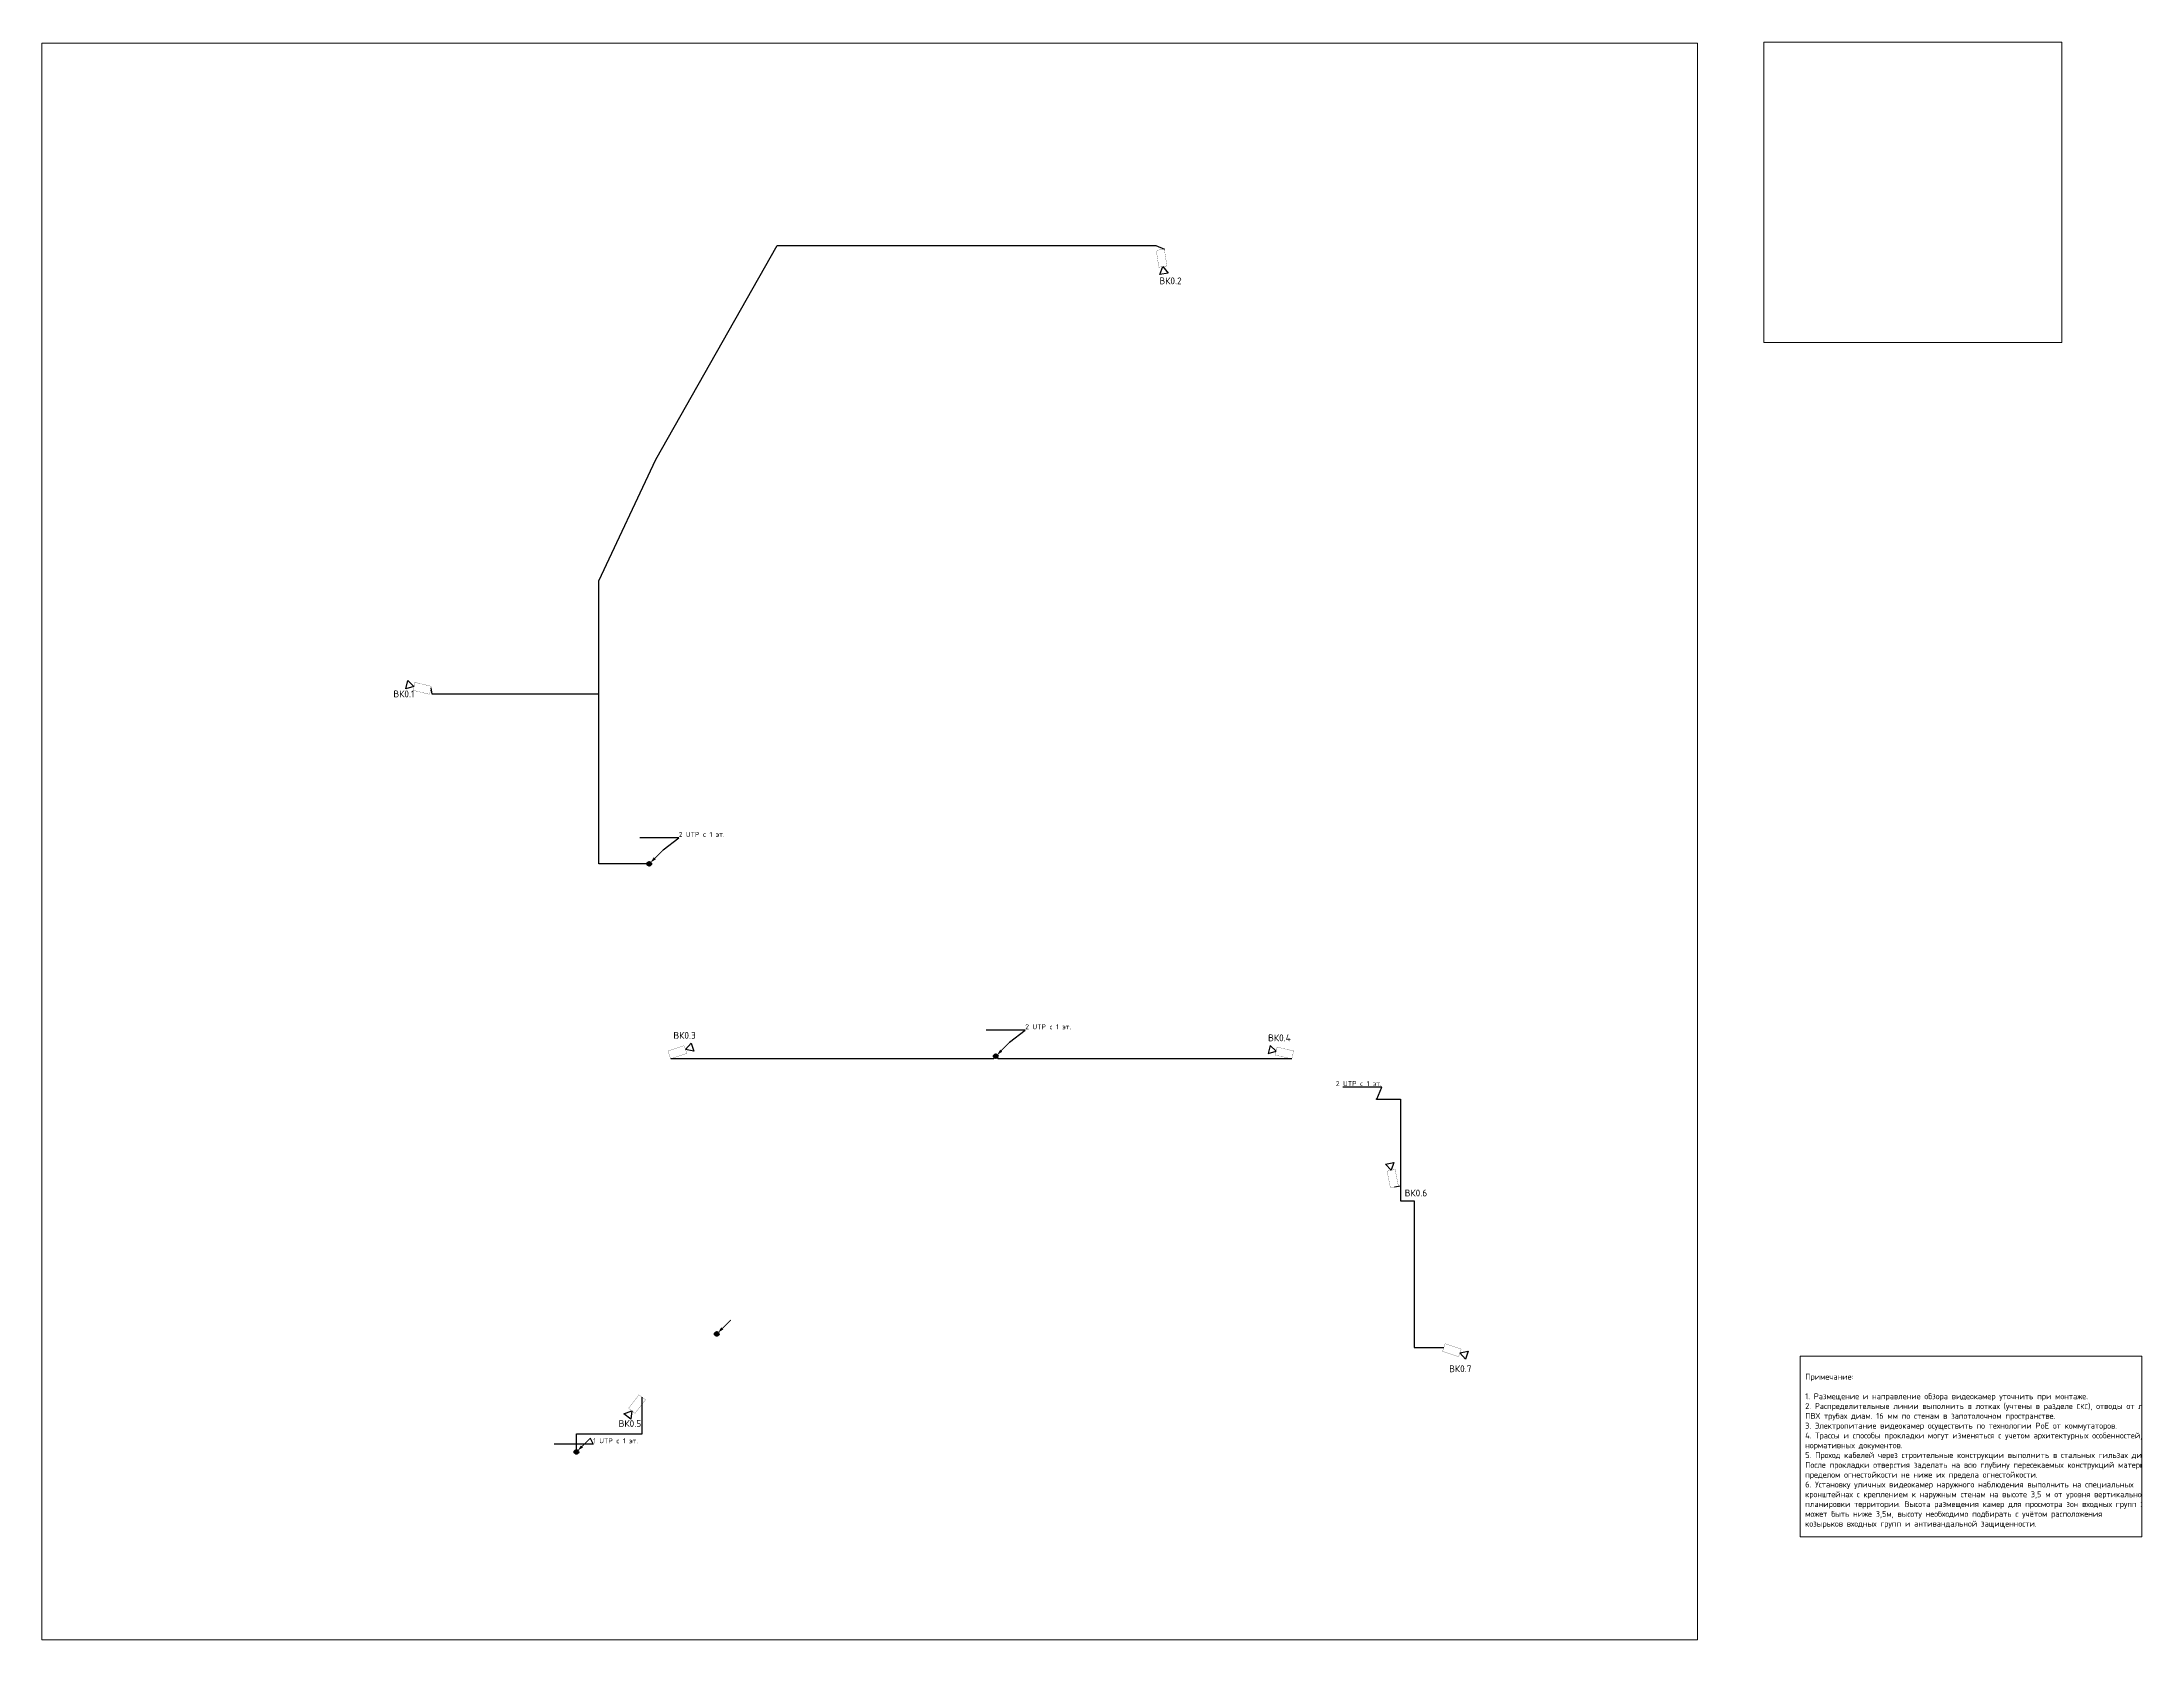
# Paper-space layout 'П0' of a CAD drawing. Header units: millimetres. Extents: x 106 to 1178, y 16 to 832.
# The model-space entities are those that its viewports show. They can reach past a viewport. Long polylines and large blocks are cut down to what shows.
import ezdxf
from ezdxf import colors
from ezdxf.entities.mleader import LeaderData, LeaderLine
from ezdxf.math import Vec2, Vec3

# ---------------------------------------------------------------- set-up
doc = ezdxf.new("R2010")
doc.units = ezdxf.units.MM
doc.layers.add('_СОТ', color=7, linetype='Continuous')
doc.layers.add('СОТ_Кабель_UTP', color=5, linetype='Continuous')
for name, color, linetype, lineweight in [('СС_СКК_Лоток', 151, 'Рабочее в лотке -П-П-', 30), ('ТСОН текст', 7, 'Continuous', 9), ('шкаф СКС', 94, 'Continuous', 50)]:
    doc.layers.add(name, color=color, linetype=linetype, lineweight=lineweight)
doc.styles.add('KOSTY_STYLE', font='isocpeur.ttf')
doc.linetypes.add('Рабочее в лотке -П-П-', pattern='A,5,[130,ltypeshp.shx,S=0.5,R=0,X=1,Y=0],1,[130,ltypeshp.shx,S=0.75,R=90,X=0.75,Y=0.5],1,[130,ltypeshp.shx,S=0.5,R=0,X=0.5,Y=0],3.25', length=10.25)

# ---------------------------------------------------------------- blocks, each defined once
blk = doc.blocks.new('*U50')
at = {"color": 0}
blk.add_lwpolyline([(0.7, 0.7, 0, 1.5, 0), (2.8, 2.8, 2, 2, 0)], format="xyseb", dxfattribs=at)
at = {"color": 0, "const_width": 0.5}
blk.add_lwpolyline([(2.8, 2.8), (7.1, 7.1)], dxfattribs=at)
at = {"color": 0, "lineweight": 50, "ltscale": 100}
for radius in [1, 0.5]:
    blk.add_circle((0, 0), radius, dxfattribs=at)
blk = doc.blocks.new('камера внутренняя')
at = {"color": 0}
blk.add_wipeout([(1951939, -2424562), (1952808, -2424562), (1952808, -2424771), (1953178, -2424557), (1953178, -2424989), (1952808, -2424771), (1952808, -2424979), (1951939, -2424979)], dxfattribs=at)
at = {"layer": 'шкаф СКС', "color": 0, "lineweight": 25}
for p, q in [((1952808, -2424771), (1953178, -2424557)), ((1953178, -2424989), (1952808, -2424771)), ((1953178, -2424557), (1953178, -2424989))]:
    blk.add_line(p, q, dxfattribs=at)
at = {"layer": 'шкаф СКС', "color": 0, "lineweight": 25, "const_width": 10.8}
blk.add_lwpolyline([(1951939, -2424562), (1952808, -2424562), (1952808, -2424979), (1951939, -2424979), (1951939, -2424562)], dxfattribs=at)
blk = doc.blocks.new('_None')
blk = doc.blocks.new('_Small')
at = {"color": 0, "linetype": 'ByBlock', "lineweight": -2}
blk.add_circle((0, 0), 0.25, dxfattribs=at)

msp = doc.modelspace()

# ---------------------------------------------------------------- block references
at = {"layer": '_СОТ', "color": 6, "lineweight": 30}
for p, rotation in [((2312794.189, 2319692.426, 0), 278.6731710680426), ((1501769.203, -2812941.536, 0), 166.4380097411366), ((-2431008.946, 1670302.034, 0), 18.35005170320659), ((-1777584.604, -2408993.192, 0), 101.1957883836458), ((-856063.724, 2887626.764), 341.4793922759999), ((3295676.02, 36084.34), 232.4585117932354)]:
    msp.add_blockref('камера внутренняя', p, dxfattribs=dict(at, rotation=rotation))
at = {"layer": '_СОТ', "color": 6, "lineweight": 30, "xscale": -1, "rotation": 346.926577508292}
msp.add_blockref('камера внутренняя', (2666686.32, 1903734.153, 0), dxfattribs=at)
at = {"layer": 'СС_СКК_Лоток', "color": 5, "xscale": 100, "yscale": 100, "zscale": 100}
for p in [(184021.054, -6910.043), (201703.121, -16724.758), (180305.054, -36918.443)]:
    msp.add_blockref('*U50', p, dxfattribs=at)
at = {"layer": 'СС_СКК_Лоток', "color": 8, "xscale": 100, "yscale": 100, "zscale": 100}
msp.add_blockref('*U50', (187465.744, -30897.896), dxfattribs=at)

# ---------------------------------------------------------------- texts
at = {"layer": 'ТСОН текст', "lineweight": 0, "insert": (154149.479, -55863.169), "char_height": 300, "width": 17257.07482, "attachment_point": 4, "style": 'KOSTY_STYLE'}
msp.add_mtext('Примечание:\\P{\\L\\P}1. Размещение и направление обзора видеокамер уточнить при монтаже. \\P\\pxt47.573;2. Распределительные линии выполнить в лотках (учтены в разделе {\\H0.83333x;СКС}), отводы от лотков в ПВХ трубах диам. 16 мм по стенам в запотолочном пространстве. \\P3. Электропитание видеокамер осуществить по технологии PoE от коммутаторов.\\P4. Трассы и способы прокладки могут изменяться с учетом архитектурных особенностей, с учетом нормативных документов.\\P\\ptz;5. Проход кабелей через строительные конструкции выполнить в стальных гильзах диам. 20 мм. \\PПосле прокладки отверстия заделать на всю глубину пересекаемых конструкций материалом с пределом огнестойкости не ниже их предела огнестойкости.\\P6. Установку уличных видеокамер наружного наблюдения выполнить на специальных кронштейнах с креплением к наружным стенам на высоте 3,5 м от уровня вертикальной планировки территории. Высота размещения камер для просмотра зон входных групп здания может быть ниже 3,5м, высоту необходимо подбирать с учётом расположения\\Pкозырьков входных групп и антивандальной защищенности.', dxfattribs=at)

# ---------------------------------------------------------------- leaders
at = {"layer": '_СОТ'}
ml = msp.add_multileader_mtext('Standard', dxfattribs=at)
ml.set_content('2 UTP c 1 эт.', color=256, style='KOSTY_STYLE')
ml.set_leader_properties()
ml.set_arrow_properties(name='NONE')
ml.build(insert=Vec2(0, 0))
ml.multileader.update_dxf_attribs({"has_dogleg": 0, "text_left_attachment_type": 6, "text_right_attachment_type": 6, "dogleg_length": 100, "arrow_head_size": 100})
ctx = ml.context
ctx.base_point, ctx.char_height, ctx.arrow_head_size, ctx.landing_gap_size, ctx.plane_origin = Vec3(185526.756, -5586.108, 0), 250, 100, 0, Vec3(187772.618, -7021.511, 0)
ctx.left_attachment, ctx.right_attachment = 6, 6
notes = []
notes.append((ctx, [(1, (1, 1, 0), (185426.756, -5586.108, 0), (1, 0), 100, [(0, [(184728.161, -6202.936, 0)], 0, [])])]))
ctx.mtext.insert, ctx.mtext.width, ctx.mtext.flow_direction = Vec3(185526.756, -5286.108, 0), 4343.14582, 5
ml = msp.add_multileader_mtext('Standard', dxfattribs=at)
ml.set_content('2 UTP c 1 эт.', color=256, style='KOSTY_STYLE')
ml.set_leader_properties()
ml.set_arrow_properties(name='NONE')
ml.build(insert=Vec2(0, 0))
ml.multileader.update_dxf_attribs({"has_dogleg": 0, "text_left_attachment_type": 6, "text_right_attachment_type": 6, "dogleg_length": 100, "arrow_head_size": 100})
ctx = ml.context
ctx.base_point, ctx.char_height, ctx.arrow_head_size, ctx.landing_gap_size, ctx.plane_origin = Vec3(203208.823, -15400.823), 250, 100, 0, Vec3(205454.685, -16836.226)
ctx.left_attachment, ctx.right_attachment = 6, 6
notes.append((ctx, [(1, (1, 1, 0), (203108.823, -15400.823), (1, 0), 100, [(0, [(202410.228, -16017.652)], 0, [])])]))
ctx.mtext.insert, ctx.mtext.width, ctx.mtext.flow_direction = Vec3(203208.823, -15100.823), 4343.14582, 5
ml = msp.add_multileader_mtext('Standard', dxfattribs=at)
ml.set_content('2 UTP c 1 эт.', color=256, style='KOSTY_STYLE')
ml.set_leader_properties()
ml.set_arrow_properties(name='SMALL')
ml.build(insert=Vec2(0, 0))
ml.multileader.update_dxf_attribs({"has_dogleg": 0, "text_left_attachment_type": 6, "text_right_attachment_type": 6, "dogleg_length": 100, "arrow_head_size": 100})
ctx = ml.context
ctx.base_point, ctx.char_height, ctx.arrow_head_size, ctx.landing_gap_size, ctx.plane_origin = Vec3(219323.519, -18297.926), 250, 100, 0, Vec3(224199.694, -19733.329)
ctx.left_attachment, ctx.right_attachment, ctx.text_align_type = 6, 6, 2
notes.append((ctx, [(0, (1, 1, 0), (221498.519, -18297.926), (-1, 0), 100, [(0, [(221155.237, -18914.754)], 0, [])])]))
ctx.mtext.insert, ctx.mtext.width, ctx.mtext.alignment, ctx.mtext.flow_direction = Vec3(221398.519, -17997.926), 4343.14582, 3, 5
ml = msp.add_multileader_mtext('Standard', dxfattribs=at)
ml.set_content('1 UTP c 1 эт.', color=256, style='KOSTY_STYLE')
ml.set_leader_properties()
ml.set_arrow_properties(name='NONE')
ml.build(insert=Vec2(0, 0))
ml.multileader.update_dxf_attribs({"has_dogleg": 0, "text_left_attachment_type": 6, "text_right_attachment_type": 6, "dogleg_length": 100, "arrow_head_size": 100})
ctx = ml.context
ctx.base_point, ctx.char_height, ctx.arrow_head_size, ctx.landing_gap_size, ctx.plane_origin = Vec3(181155.939, -36526.149), 250, 100, 0, Vec3(184056.618, -37029.911)
ctx.left_attachment, ctx.right_attachment = 6, 6
notes.append((ctx, [(1, (1, 1, 0), (181055.939, -36526.149), (1, 0), 100, [(0, [(181012.161, -36211.337)], 0, [])])]))
ctx.mtext.insert, ctx.mtext.width, ctx.mtext.flow_direction = Vec3(181155.939, -36226.149), 4343.14582, 5
for ctx, leaders in notes:
    for number, flags, end, landing, length, lines in leaders:
        leader = LeaderData()
        leader.index, (leader.has_last_leader_line, leader.has_dogleg_vector, leader.attachment_direction) = number, flags
        leader.last_leader_point, leader.dogleg_vector, leader.dogleg_length = Vec3(end), Vec3(landing), length
        for number, points, colour, breaks in lines:
            line = LeaderLine()
            line.index, line.vertices, line.color, line.breaks = number, Vec3.list(points), colors.encode_raw_color(colour), breaks
            leader.lines.append(line)
        ctx.leaders.append(leader)

# ---------------------------------------------------------------- next in the draw order: linework, layer by layer
at = {"layer": 'СОТ_Кабель_UTP', "ltscale": 100}
for points in [[(184021.054, -6910.043), (181449.872, -6910.043), (181449.872, 7526.557), (184349.993, 13726.557), (190549.993, 24640.793), (209876.323, 24640.793), (210306.231, 24455.738)], [(184021.054, -6910.043), (181449.872, -6910.043), (181449.872, 1745.128), (172949.993, 1745.128), (172889.379, 2070.079)], [(185124.086, -16851.397), (201603.121, -16851.397), (201703.121, -16724.758)], [(201703.121, -16724.758), (201803.121, -16851.397), (216810.719, -16851.397)], [(221155.237, -18914.754), (222353.978, -18914.754), (222353.978, -23361.44), (222048.346, -23401.905)], [(221155.237, -18914.754), (222353.978, -18914.754), (222353.978, -24113.055), (223059.74, -24113.055), (223059.74, -31588.675), (224565.233, -31588.675)], [(180305.054, -36918.443), (180305.054, -35995.273), (183659.425, -35995.273), (183659.425, -34132.712)]]:
    msp.add_lwpolyline(points, dxfattribs=at)

# ---------------------------------------------------------------- next in the draw order: texts
at = {"layer": '_СОТ', "color": 7, "lineweight": 25, "char_height": 347.4358, "style": 'KOSTY_STYLE'}
for s, insert, width, attachment_point in [('ВК0.2', (210055.354, 23012.796), 1152.48026, 1), ('ВК0.1', (170963.78, 1936.106), 1248.59224, 1), ('ВК0.3', (185253.514, -15491.412), 1248.59224, 1), ('ВК0.4', (216759.346, -15615.303), 1248.59224, 3), ('ВК0.6', (222570.967, -23532.73), 1248.59224, 1), ('ВК0.7', (224839.143, -32502.506), 1248.59224, 1), ('ВК0.5', (182458.679, -35296.532, 0), 1248.59224, 1)]:
    msp.add_mtext(s, dxfattribs=dict(at, insert=insert, width=width, attachment_point=attachment_point))

psp = doc.layouts.new('П0')

# ---------------------------------------------------------------- viewports
at = {"layer": 'Defpoints', "ltscale": 100, "view_target_point": (-35909.347, -27949.79)}
psp.add_viewport(center=(528.4, 423.9), size=(844.8, 814.833), view_center_point=(231176.442, 22179.704), view_height=81483.32852, dxfattribs=at)
at = {"layer": 'Defpoints', "color": 8, "ltscale": 100, "view_target_point": (-35909.347, -27949.79)}
for center, size, view_center_point, view_height, status in [((1060.8, 755.2), (152, 153.32), (290403.571, 53771.428), 15331.6665, 3), ((1090.5, 115.2), (174.4, 92.284), (198524.859, -27681.57), 9228.38763, 4)]:
    psp.add_viewport(center=center, size=size, view_center_point=view_center_point, view_height=view_height, status=status, dxfattribs=at)

doc.saveas('drawing.dxf')
